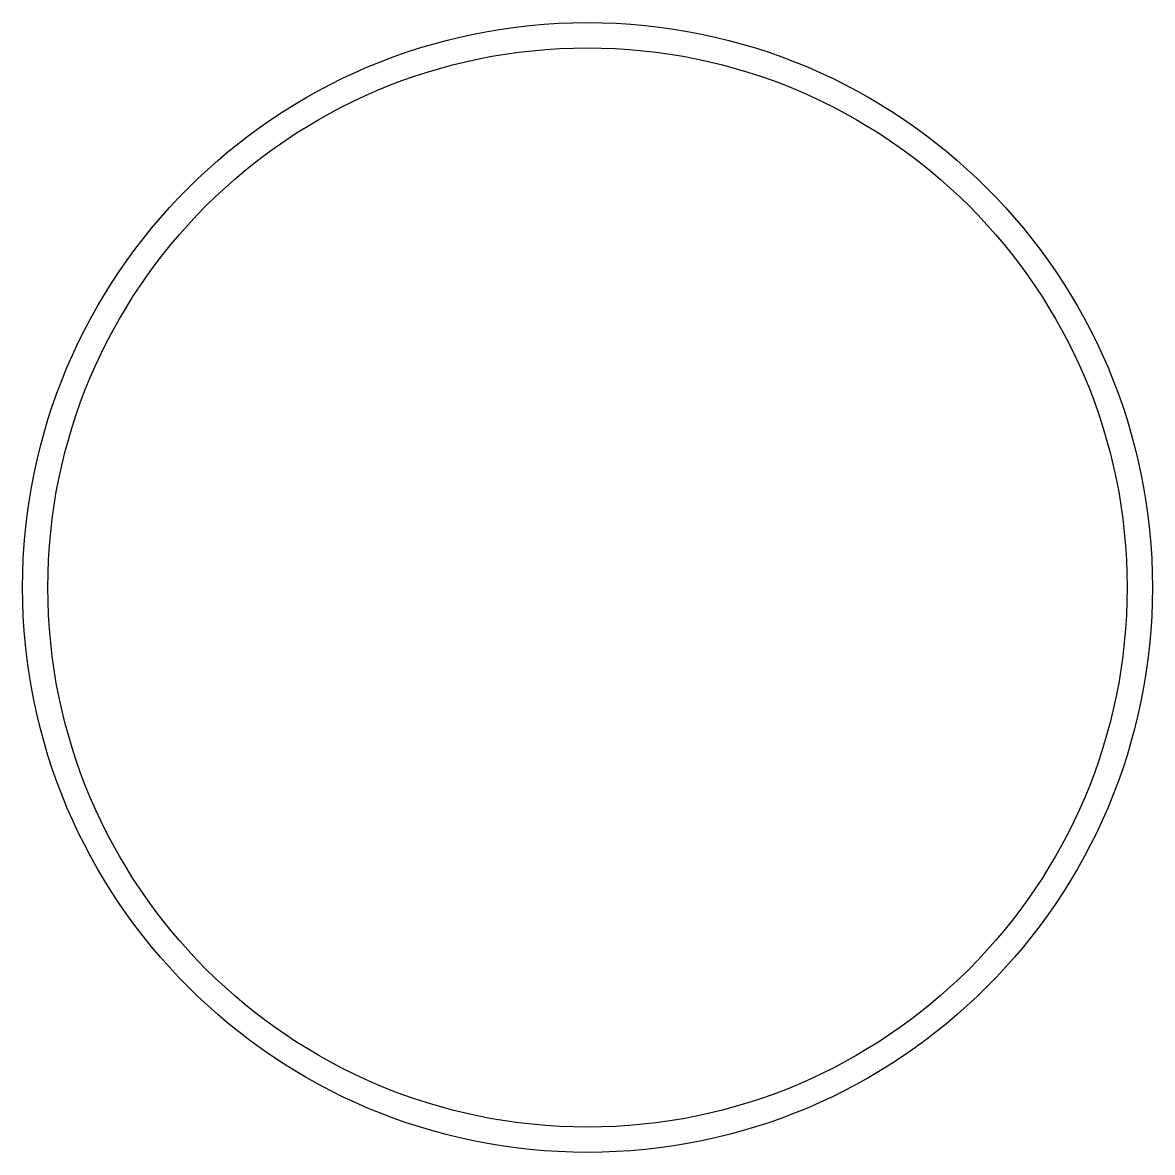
# Model space of a CAD drawing. Header units: millimetres. Extents: x 147.4 to 214.4, y 167.8 to 234.8.
import ezdxf

# ---------------------------------------------------------------- set-up
doc = ezdxf.new("R2010")
doc.units = ezdxf.units.MM
doc.layers.add('64PIOutline', color=10, linetype='Continuous')
doc.layers.add('67PIOutline', color=50, linetype='Continuous')

msp = doc.modelspace()

# ---------------------------------------------------------------- linework, layer by layer
at = {"layer": '64PIOutline'}
msp.add_circle((180.881, 201.252), 32, dxfattribs=at)
at = {"layer": '67PIOutline'}
msp.add_circle((180.881, 201.252), 33.5, dxfattribs=at)

doc.saveas('drawing.dxf')
